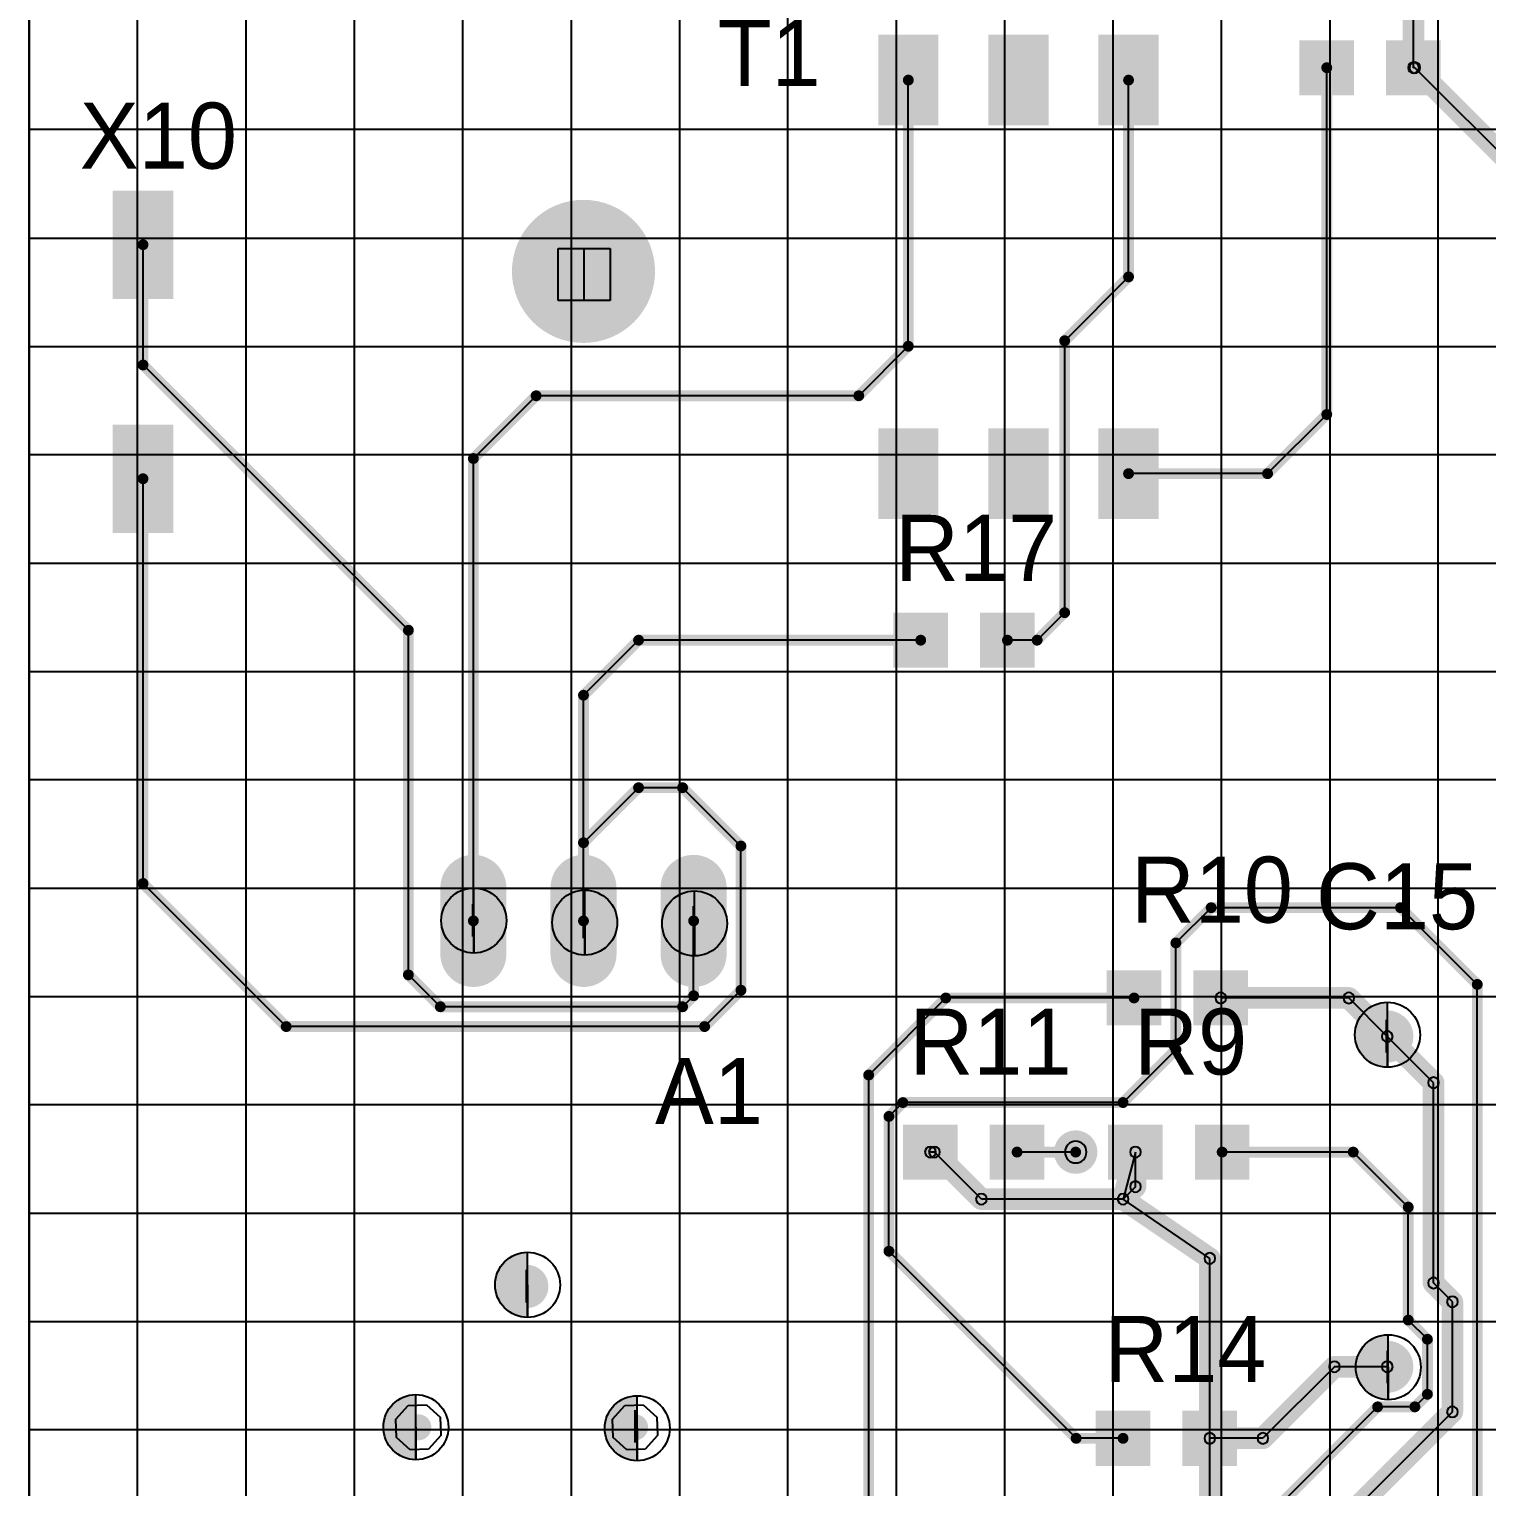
# Model space of a CAD drawing. Header units: millimetres. Extents: x 40 to 3761, y -469 to 920.
# Drawn here: x 3201.7 to 3268.9, y 204.4 to 271.7 of the extents above; entities that cross this region are included whole.
import ezdxf

# ---------------------------------------------------------------- set-up
doc = ezdxf.new("R2010")
doc.units = ezdxf.units.MM
doc.layers.get('Defpoints').update_dxf_attribs({"color": 5})
for name, color, linetype in [('3-размеры', 6, 'Continuous'), ('TopLayer', 1, 'Continuous'), ('TopOverlay', 2, 'Continuous'), ('Слой1', 7, 'Continuous')]:
    doc.layers.add(name, color=color, linetype=linetype)
doc.dimstyles.new('ISO-25', dxfattribs={"dimtxt": 2.5, "dimasz": 2.5, "dimexe": 1.25, "dimexo": 0.625, "dimtad": 1, "dimtxsty": 'Standard', "dimcen": 2.5, "dimadec": 0, "dimazin": 0, "dimtfac": 1, "dimtmove": 0, "dimatfit": 3, "dimfxl": 1, "dimarcsym": 0})

# ---------------------------------------------------------------- blocks, each defined once
blk = doc.blocks.new('*D253')
at = {"layer": '3-размеры', "color": 0, "lineweight": -2, "transparency": 16777216}
for p, q in [((3201.07, 322.047), (3184.202, 322.047)), ((3185.452, 319.547), (3185.452, 19.547)), ((3201.07, 17.047), (3184.202, 17.047))]:
    blk.add_line(p, q, dxfattribs=at)
at = {"layer": '3-размеры', "color": 0, "transparency": 16777216}
for points in [[(3185.036, 319.547), (3185.869, 319.547), (3185.452, 322.047)], [(3185.036, 19.547), (3185.869, 19.547), (3185.452, 17.047)]]:
    blk.add_solid(points, dxfattribs=at)
at = {"layer": 'Defpoints', "color": 0, "transparency": 16777216}
for p in [(3201.695, 322.047), (3185.452, 17.047), (3201.695, 17.047)]:
    blk.add_point(p, dxfattribs=at)
at = {"layer": '3-размеры', "color": 0, "transparency": 16777216, "insert": (3183.577, 169.547), "char_height": 2.5, "attachment_point": 5, "rotation": 90}
blk.add_mtext('150h12', dxfattribs=at)
blk = doc.blocks.new('*D248')
at = {"layer": '3-размеры', "color": 0, "lineweight": -2, "transparency": 16777216}
for p, q in [((3206.07, 312.047), (3194.113, 312.047)), ((3195.363, 309.547), (3195.363, 24.581)), ((3206.075, 22.081), (3194.113, 22.081))]:
    blk.add_line(p, q, dxfattribs=at)
at = {"layer": '3-размеры', "color": 0, "transparency": 16777216}
for points in [[(3194.946, 309.547), (3195.78, 309.547), (3195.363, 312.047)], [(3194.946, 24.581), (3195.78, 24.581), (3195.363, 22.081)]]:
    blk.add_solid(points, dxfattribs=at)
at = {"layer": 'Defpoints', "color": 0, "transparency": 16777216}
for p in [(3206.695, 312.047), (3195.363, 22.081), (3206.7, 22.081)]:
    blk.add_point(p, dxfattribs=at)
at = {"layer": '3-размеры', "color": 0, "transparency": 16777216, "insert": (3193.488, 167.064), "char_height": 2.5, "attachment_point": 5, "rotation": 90}
blk.add_mtext('145%%P0.2', dxfattribs=at)
blk = doc.blocks.new('*U235')
for p, q in [((5, 152.5), (5, -152.5)), ((-5, 147.5), (-5, -152.5)), ((0.005, -152.5), (0.005, 147.5))]:
    blk.add_line(p, q)
blk = doc.blocks.new('*U236')
at = {"color": 0, "linetype": 'ByBlock', "lineweight": -2, "transparency": 16777216}
for p in [(0, 0), (15, 0), (30, 0), (45, 0), (60, 0)]:
    blk.add_blockref('*U235', p, dxfattribs=at)
blk = doc.blocks.new('*U237')
for p, q in [((50, 5), (-50, 5)), ((-50, 0), (50, 0)), ((-50, -5), (50, -5))]:
    blk.add_line(p, q)
blk = doc.blocks.new('*U230')
at = {"color": 0, "linetype": 'ByBlock', "lineweight": -2, "transparency": 16777216}
for p in [(0, 240), (0, 225), (0, 210), (0, 195), (0, 180)]:
    blk.add_blockref('*U237', p, dxfattribs=at)

msp = doc.modelspace()

# ---------------------------------------------------------------- hatches: boundary and pattern name
h = msp.add_hatch(color=256)
h.dxf.hatch_style = 1
h.paths.add_polyline_path([(3227.282, 261.561), (3226.094, 261.561), (3226.094, 259.161), (3227.282, 259.161)])
h = msp.add_hatch(color=256)
h.dxf.hatch_style = 1
h.paths.add_polyline_path([(3222.209, 232.05, 0.414214), (3220.709, 230.55, 0.414214), (3222.209, 229.05), (3222.209, 230.55)])
h = msp.add_hatch(color=256)
h.dxf.hatch_style = 1
h.paths.add_polyline_path([(3227.329, 231.957, 0.414214), (3225.829, 230.457, 0.414214), (3227.329, 228.957), (3227.329, 230.457)])
h = msp.add_hatch(color=256)
h.dxf.hatch_style = 1
h.paths.add_polyline_path([(3232.392, 231.92, 0.414214), (3230.892, 230.42, 0.414214), (3232.392, 228.92), (3232.392, 230.42)])
h = msp.add_hatch(color=256)
h.dxf.hatch_style = 1
h.paths.add_polyline_path([(3222.168, 231.313, 0.414214), (3221.418, 230.563, 0.414214), (3222.168, 229.813), (3222.168, 230.563)])
h = msp.add_hatch(color=256)
h.dxf.hatch_style = 1
h.paths.add_polyline_path([(3227.265, 231.242, 0.414214), (3226.515, 230.492, 0.414214), (3227.265, 229.742), (3227.265, 230.492)])
h = msp.add_hatch(color=256)
h.dxf.hatch_style = 1
h.paths.add_polyline_path([(3232.348, 231.218, 0.414214), (3231.598, 230.468, 0.414214), (3232.348, 229.718), (3232.348, 230.468)])
h = msp.add_hatch(color=256)
h.dxf.hatch_style = 1
h.paths.add_polyline_path([(3264.361, 226.779, 0.414214), (3262.861, 225.279, 0.414214), (3264.361, 223.779), (3264.361, 225.279)])
h = msp.add_hatch(color=256)
h.dxf.hatch_style = 1
h.paths.add_polyline_path([(3264.322, 225.968, 0.414214), (3263.572, 225.218, 0.414214), (3264.322, 224.468), (3264.322, 225.218)])
h = msp.add_hatch(color=256)
h.dxf.hatch_style = 1
h.paths.add_polyline_path([(3224.69, 215.242, 0.414214), (3223.19, 213.742, 0.414214), (3224.69, 212.242), (3224.69, 213.742)])
h = msp.add_hatch(color=256)
h.dxf.hatch_style = 1
h.paths.add_polyline_path([(3224.646, 214.428, 0.414214), (3223.896, 213.678, 0.414214), (3224.646, 212.928), (3224.646, 213.678)])
h = msp.add_hatch(color=256)
h.dxf.hatch_style = 1
h.paths.add_polyline_path([(3264.399, 211.442, 0.414214), (3262.899, 209.942, 0.414214), (3264.399, 208.442), (3264.399, 209.942)])
h = msp.add_hatch(color=256)
h.dxf.hatch_style = 1
h.paths.add_polyline_path([(3264.366, 210.703, 0.414214), (3263.616, 209.953, 0.414214), (3264.366, 209.203), (3264.366, 209.953)])
h = msp.add_hatch(color=256)
h.dxf.hatch_style = 1
h.paths.add_polyline_path([(3219.536, 208.674, 0.414214), (3218.036, 207.174, 0.414214), (3219.536, 205.674), (3219.536, 207.174)])
h = msp.add_hatch(color=256)
h.dxf.hatch_style = 1
h.paths.add_polyline_path([(3229.75, 208.627, 0.414214), (3228.25, 207.127, 0.414214), (3229.75, 205.627), (3229.75, 207.127)])
h = msp.add_hatch(color=256)
h.dxf.hatch_style = 1
h.paths.add_polyline_path([(3229.651, 207.959, 0.414214), (3228.901, 207.209, 0.414214), (3229.651, 206.459), (3229.651, 207.209)])

# ---------------------------------------------------------------- linework, layer by layer
msp.add_line((3201.695, 17.047), (3201.695, 317.047))
at = {"layer": 'TopLayer'}
for p, q in [((3265.559, 269.905), (3265.559, 277.335)), ((3261.559, 253.903), (3261.559, 269.905)), ((3265.623, 269.905), (3265.559, 269.905)), ((3271.211, 264.317), (3265.623, 269.905)), ((3242.255, 257.053), (3242.255, 269.333)), ((3252.415, 260.253), (3252.415, 269.333)), ((3206.949, 256.189), (3206.949, 261.739)), ((3252.415, 260.253), (3249.468, 257.307)), ((3242.255, 257.053), (3239.969, 254.767)), ((3249.468, 244.759), (3249.468, 257.307)), ((3219.191, 243.947), (3206.949, 256.189)), ((3225.084, 254.767), (3222.189, 251.871)), ((3239.969, 254.767), (3225.084, 254.767)), ((3261.559, 253.903), (3258.829, 251.173)), ((3222.189, 230.535), (3222.189, 251.871)), ((3206.949, 232.263), (3206.949, 250.939)), ((3258.829, 251.173), (3252.415, 251.173)), ((3249.468, 244.759), (3248.198, 243.489)), ((3219.191, 228.046), (3219.191, 243.947)), ((3229.809, 243.489), (3227.269, 240.949)), ((3242.827, 243.489), (3229.809, 243.489)), ((3248.198, 243.489), (3246.827, 243.489)), ((3227.269, 234.142), (3227.269, 240.949)), ((3229.809, 236.682), (3227.269, 234.142)), ((3231.841, 236.682), (3229.809, 236.682)), ((3234.533, 233.99), (3231.841, 236.682)), ((3227.269, 230.535), (3227.269, 234.142)), ((3234.533, 227.335), (3234.533, 233.99)), ((3213.553, 225.659), (3206.949, 232.263)), ((3256.225, 231.145), (3254.599, 229.519)), ((3264.962, 231.145), (3256.225, 231.145)), ((3268.503, 227.604), (3264.962, 231.145)), ((3232.349, 227.081), (3232.349, 230.535)), ((3254.599, 224.592), (3254.599, 229.519)), ((3220.665, 226.573), (3219.191, 228.046)), ((3268.503, 193.029), (3268.503, 227.604)), ((3232.349, 227.081), (3231.841, 226.573)), ((3234.533, 227.335), (3232.857, 225.659)), ((3243.982, 226.979), (3240.426, 223.423)), ((3252.669, 226.979), (3243.982, 226.979)), ((3262.575, 226.979), (3256.669, 226.979)), ((3264.353, 225.201), (3262.575, 226.979)), ((3231.841, 226.573), (3220.665, 226.573)), ((3232.857, 225.659), (3213.553, 225.659)), ((3266.486, 223.068), (3264.353, 225.201)), ((3254.599, 224.592), (3252.161, 222.153)), ((3240.426, 199.7), (3240.426, 223.423)), ((3266.486, 213.828), (3266.486, 223.068)), ((3242.001, 222.153), (3241.36, 221.513)), ((3252.161, 222.153), (3242.001, 222.153)), ((3241.36, 215.295), (3241.36, 221.513)), ((3243.455, 219.867), (3243.271, 219.867)), ((3245.625, 217.697), (3243.455, 219.867)), ((3249.976, 219.867), (3247.271, 219.867)), ((3252.733, 219.867), (3252.161, 217.697)), ((3252.733, 218.269), (3252.733, 219.867)), ((3262.778, 219.867), (3256.733, 219.867)), ((3265.318, 217.327), (3262.778, 219.867)), ((3252.733, 218.269), (3252.161, 217.697)), ((3252.161, 217.697), (3245.625, 217.697)), ((3256.161, 214.964), (3252.161, 217.697)), ((3265.318, 212.116), (3265.318, 217.327)), ((3249.996, 206.659), (3241.36, 215.295)), ((3256.161, 206.659), (3256.161, 214.964)), ((3267.353, 212.961), (3266.486, 213.828)), ((3267.353, 207.881), (3267.353, 212.961)), ((3266.203, 211.231), (3265.318, 212.116)), ((3266.203, 208.691), (3266.203, 211.231)), ((3261.914, 209.961), (3258.612, 206.659)), ((3264.353, 209.961), (3261.914, 209.961)), ((3266.203, 208.691), (3265.623, 208.111)), ((3218.607, 207.546), (3219.18, 208.172)), ((3219.18, 208.172), (3220.028, 208.209)), ((3220.028, 208.209), (3220.653, 207.636)), ((3228.607, 207.546), (3229.18, 208.172)), ((3229.18, 208.172), (3230.028, 208.209)), ((3230.028, 208.209), (3230.653, 207.636)), ((3263.904, 208.111), (3252.343, 196.55)), ((3267.353, 207.881), (3254.193, 194.721)), ((3265.623, 208.111), (3263.904, 208.111)), ((3218.644, 206.699), (3218.607, 207.546)), ((3220.653, 207.636), (3220.69, 206.788)), ((3228.644, 206.699), (3228.607, 207.546)), ((3230.653, 207.636), (3230.69, 206.788)), ((3219.27, 206.126), (3218.644, 206.699)), ((3220.69, 206.788), (3220.117, 206.163)), ((3229.27, 206.126), (3228.644, 206.699)), ((3230.69, 206.788), (3230.117, 206.163)), ((3252.161, 206.659), (3249.996, 206.659)), ((3256.161, 202.951), (3256.161, 206.659)), ((3258.612, 206.659), (3256.161, 206.659)), ((3220.117, 206.163), (3219.27, 206.126)), ((3230.117, 206.163), (3229.27, 206.126))]:
    msp.add_line(p, q, dxfattribs=at)
for points, const_width in [([(3265.559, 269.905), (3265.559, 277.335)], 1), ([(3265.623, 269.905), (3265.559, 269.905)], 1), ([(3271.211, 264.317), (3265.623, 269.905)], 1), ([(3261.559, 253.903), (3261.559, 269.905)], 0.5), ([(3242.255, 257.053), (3242.255, 269.333)], 0.5), ([(3252.415, 260.253), (3252.415, 269.333)], 0.5), ([(3206.949, 256.189), (3206.949, 261.739)], 0.5), ([(3252.415, 260.253), (3249.468, 257.307)], 0.5), ([(3242.255, 257.053), (3239.969, 254.767)], 0.5), ([(3249.468, 244.759), (3249.468, 257.307)], 0.5), ([(3219.191, 243.947), (3206.949, 256.189)], 0.5), ([(3225.084, 254.767), (3222.189, 251.871)], 0.5), ([(3239.969, 254.767), (3225.084, 254.767)], 0.5), ([(3261.559, 253.903), (3258.829, 251.173)], 0.5), ([(3222.189, 230.535), (3222.189, 251.871)], 0.5), ([(3206.949, 232.263), (3206.949, 250.939)], 0.5), ([(3258.829, 251.173), (3252.415, 251.173)], 0.5), ([(3249.468, 244.759), (3248.198, 243.489)], 0.5), ([(3219.191, 228.046), (3219.191, 243.947)], 0.5), ([(3229.809, 243.489), (3227.269, 240.949)], 0.5), ([(3242.827, 243.489), (3229.809, 243.489)], 0.5), ([(3248.198, 243.489), (3246.827, 243.489)], 0.5), ([(3227.269, 234.142), (3227.269, 240.949)], 0.5), ([(3229.809, 236.682), (3227.269, 234.142)], 0.5), ([(3231.841, 236.682), (3229.809, 236.682)], 0.5), ([(3234.533, 233.99), (3231.841, 236.682)], 0.5), ([(3227.269, 230.535), (3227.269, 234.142)], 0.5), ([(3234.533, 227.335), (3234.533, 233.99)], 0.5), ([(3222.189, 232.059), (3222.189, 229.011)], 3.048), ([(3227.269, 232.059), (3227.269, 229.011)], 3.048), ([(3232.349, 232.059), (3232.349, 229.011)], 3.048), ([(3213.553, 225.659), (3206.949, 232.263)], 0.5), ([(3256.225, 231.145), (3254.599, 229.519)], 0.5), ([(3264.962, 231.145), (3256.225, 231.145)], 0.5), ([(3268.503, 227.604), (3264.962, 231.145)], 0.5), ([(3232.349, 227.081), (3232.349, 230.535)], 0.5), ([(3254.599, 224.592), (3254.599, 229.519)], 0.5), ([(3220.665, 226.573), (3219.191, 228.046)], 0.5), ([(3234.533, 227.335), (3232.857, 225.659)], 0.5), ([(3262.575, 226.979), (3256.669, 226.979)], 1), ([(3264.353, 225.201), (3262.575, 226.979)], 1), ([(3268.503, 193.029), (3268.503, 227.604)], 0.5), ([(3231.841, 226.573), (3220.665, 226.573)], 0.5), ([(3232.349, 227.081), (3231.841, 226.573)], 0.5), ([(3243.982, 226.979), (3240.426, 223.423)], 0.5), ([(3252.669, 226.979), (3243.982, 226.979)], 0.5), ([(3232.857, 225.659), (3213.553, 225.659)], 0.5), ([(3266.486, 223.068), (3264.353, 225.201)], 1), ([(3254.599, 224.592), (3252.161, 222.153)], 0.5), ([(3240.426, 199.7), (3240.426, 223.423)], 0.5), ([(3266.486, 213.828), (3266.486, 223.068)], 1), ([(3242.001, 222.153), (3241.36, 221.513)], 0.5), ([(3252.161, 222.153), (3242.001, 222.153)], 0.5), ([(3241.36, 215.295), (3241.36, 221.513)], 0.5), ([(3243.455, 219.867), (3243.271, 219.867)], 1), ([(3245.625, 217.697), (3243.455, 219.867)], 1), ([(3249.976, 219.867), (3247.271, 219.867)], 0.5), ([(3252.733, 219.867), (3252.161, 217.697)], 1), ([(3252.733, 218.269), (3252.733, 219.867)], 1), ([(3262.778, 219.867), (3256.733, 219.867)], 0.5), ([(3265.318, 217.327), (3262.778, 219.867)], 0.5), ([(3252.733, 218.269), (3252.161, 217.697)], 1), ([(3252.161, 217.697), (3245.625, 217.697)], 1), ([(3256.161, 214.964), (3252.161, 217.697)], 1), ([(3265.318, 212.116), (3265.318, 217.327)], 0.5), ([(3249.996, 206.659), (3241.36, 215.295)], 0.5), ([(3256.161, 206.659), (3256.161, 214.964)], 1), ([(3267.353, 212.961), (3266.486, 213.828)], 1), ([(3267.353, 207.881), (3267.353, 212.961)], 1), ([(3266.203, 211.231), (3265.318, 212.116)], 0.5), ([(3266.203, 208.691), (3266.203, 211.231)], 0.5), ([(3261.914, 209.961), (3258.612, 206.659)], 1), ([(3264.353, 209.961), (3261.914, 209.961)], 1), ([(3266.203, 208.691), (3265.623, 208.111)], 0.5), ([(3263.904, 208.111), (3252.343, 196.55)], 0.5), ([(3267.353, 207.881), (3254.193, 194.721)], 1), ([(3265.623, 208.111), (3263.904, 208.111)], 0.5), ([(3252.161, 206.659), (3249.996, 206.659)], 0.5), ([(3256.161, 202.951), (3256.161, 206.659)], 1), ([(3258.612, 206.659), (3256.161, 206.659)], 1)]:
    msp.add_lwpolyline(points, dxfattribs=dict(at, const_width=const_width))
for points, const_width in [([(3265.809, 269.905, -1), (3265.309, 269.905, -1)], 0.5), ([(3265.809, 269.905, -1), (3265.309, 269.905, -1)], 0.5), ([(3265.873, 269.905, -1), (3265.373, 269.905, -1)], 0.5), ([(3265.873, 269.905, -1), (3265.373, 269.905, -1)], 0.5), ([(3261.684, 269.905, -1), (3261.434, 269.905, -1)], 0.25), ([(3242.38, 269.333, -1), (3242.13, 269.333, -1)], 0.25), ([(3252.54, 269.333, -1), (3252.29, 269.333, -1)], 0.25), ([(3228.92, 260.507, -1), (3225.618, 260.507, -1)], 3.302), ([(3207.074, 261.739, -1), (3206.824, 261.739, -1)], 0.25), ([(3252.54, 260.253, -1), (3252.29, 260.253, -1)], 0.25), ([(3252.54, 260.253, -1), (3252.29, 260.253, -1)], 0.25), ([(3242.38, 257.053, -1), (3242.13, 257.053, -1)], 0.25), ([(3242.38, 257.053, -1), (3242.13, 257.053, -1)], 0.25), ([(3249.593, 257.307, -1), (3249.343, 257.307, -1)], 0.25), ([(3249.593, 257.307, -1), (3249.343, 257.307, -1)], 0.25), ([(3207.074, 256.189, -1), (3206.824, 256.189, -1)], 0.25), ([(3207.074, 256.189, -1), (3206.824, 256.189, -1)], 0.25), ([(3225.209, 254.767, -1), (3224.959, 254.767, -1)], 0.25), ([(3225.209, 254.767, -1), (3224.959, 254.767, -1)], 0.25), ([(3240.094, 254.767, -1), (3239.844, 254.767, -1)], 0.25), ([(3240.094, 254.767, -1), (3239.844, 254.767, -1)], 0.25), ([(3261.684, 253.903, -1), (3261.434, 253.903, -1)], 0.25), ([(3261.684, 253.903, -1), (3261.434, 253.903, -1)], 0.25), ([(3222.314, 251.871, -1), (3222.064, 251.871, -1)], 0.25), ([(3222.314, 251.871, -1), (3222.064, 251.871, -1)], 0.25), ([(3207.074, 250.939, -1), (3206.824, 250.939, -1)], 0.25), ([(3252.54, 251.173, -1), (3252.29, 251.173, -1)], 0.25), ([(3258.954, 251.173, -1), (3258.704, 251.173, -1)], 0.25), ([(3258.954, 251.173, -1), (3258.704, 251.173, -1)], 0.25), ([(3249.593, 244.759, -1), (3249.343, 244.759, -1)], 0.25), ([(3249.593, 244.759, -1), (3249.343, 244.759, -1)], 0.25), ([(3219.316, 243.947, -1), (3219.066, 243.947, -1)], 0.25), ([(3219.316, 243.947, -1), (3219.066, 243.947, -1)], 0.25), ([(3229.934, 243.489, -1), (3229.684, 243.489, -1)], 0.25), ([(3229.934, 243.489, -1), (3229.684, 243.489, -1)], 0.25), ([(3242.952, 243.489, -1), (3242.702, 243.489, -1)], 0.25), ([(3246.952, 243.489, -1), (3246.702, 243.489, -1)], 0.25), ([(3248.323, 243.489, -1), (3248.073, 243.489, -1)], 0.25), ([(3248.323, 243.489, -1), (3248.073, 243.489, -1)], 0.25), ([(3227.394, 240.949, -1), (3227.144, 240.949, -1)], 0.25), ([(3227.394, 240.949, -1), (3227.144, 240.949, -1)], 0.25), ([(3229.934, 236.682, -1), (3229.684, 236.682, -1)], 0.25), ([(3229.934, 236.682, -1), (3229.684, 236.682, -1)], 0.25), ([(3231.966, 236.682, -1), (3231.716, 236.682, -1)], 0.25), ([(3231.966, 236.682, -1), (3231.716, 236.682, -1)], 0.25), ([(3227.394, 234.142, -1), (3227.144, 234.142, -1)], 0.25), ([(3227.394, 234.142, -1), (3227.144, 234.142, -1)], 0.25), ([(3227.394, 234.142, -1), (3227.144, 234.142, -1)], 0.25), ([(3234.658, 233.99, -1), (3234.408, 233.99, -1)], 0.25), ([(3234.658, 233.99, -1), (3234.408, 233.99, -1)], 0.25), ([(3222.951, 232.059, -1), (3221.427, 232.059, -1)], 1.524), ([(3228.031, 232.059, -1), (3226.507, 232.059, -1)], 1.524), ([(3233.111, 232.059, -1), (3231.587, 232.059, -1)], 1.524), ([(3207.074, 232.263, -1), (3206.824, 232.263, -1)], 0.25), ([(3207.074, 232.263, -1), (3206.824, 232.263, -1)], 0.25), ([(3256.35, 231.145, -1), (3256.1, 231.145, -1)], 0.25), ([(3256.35, 231.145, -1), (3256.1, 231.145, -1)], 0.25), ([(3265.087, 231.145, -1), (3264.837, 231.145, -1)], 0.25), ([(3265.087, 231.145, -1), (3264.837, 231.145, -1)], 0.25), ([(3222.314, 230.535, -1), (3222.064, 230.535, -1)], 0.25), ([(3227.394, 230.535, -1), (3227.144, 230.535, -1)], 0.25), ([(3232.474, 230.535, -1), (3232.224, 230.535, -1)], 0.25), ([(3222.951, 229.011, -1), (3221.427, 229.011, -1)], 1.524), ([(3228.031, 229.011, -1), (3226.507, 229.011, -1)], 1.524), ([(3233.111, 229.011, -1), (3231.587, 229.011, -1)], 1.524), ([(3254.724, 229.519, -1), (3254.474, 229.519, -1)], 0.25), ([(3254.724, 229.519, -1), (3254.474, 229.519, -1)], 0.25), ([(3219.316, 228.046, -1), (3219.066, 228.046, -1)], 0.25), ([(3219.316, 228.046, -1), (3219.066, 228.046, -1)], 0.25), ([(3234.658, 227.335, -1), (3234.408, 227.335, -1)], 0.25), ([(3234.658, 227.335, -1), (3234.408, 227.335, -1)], 0.25), ([(3256.919, 226.979, -1), (3256.419, 226.979, -1)], 0.5), ([(3262.825, 226.979, -1), (3262.325, 226.979, -1)], 0.5), ([(3262.825, 226.979, -1), (3262.325, 226.979, -1)], 0.5), ([(3268.628, 227.604, -1), (3268.378, 227.604, -1)], 0.25), ([(3268.628, 227.604, -1), (3268.378, 227.604, -1)], 0.25), ([(3220.79, 226.573, -1), (3220.54, 226.573, -1)], 0.25), ([(3220.79, 226.573, -1), (3220.54, 226.573, -1)], 0.25), ([(3231.966, 226.573, -1), (3231.716, 226.573, -1)], 0.25), ([(3231.966, 226.573, -1), (3231.716, 226.573, -1)], 0.25), ([(3232.474, 227.081, -1), (3232.224, 227.081, -1)], 0.25), ([(3232.474, 227.081, -1), (3232.224, 227.081, -1)], 0.25), ([(3244.107, 226.979, -1), (3243.857, 226.979, -1)], 0.25), ([(3244.107, 226.979, -1), (3243.857, 226.979, -1)], 0.25), ([(3252.794, 226.979, -1), (3252.544, 226.979, -1)], 0.25), ([(3264.353, 224.601, -1), (3264.353, 225.801, -1)], 1.2), ([(3213.678, 225.659, -1), (3213.428, 225.659, -1)], 0.25), ([(3213.678, 225.659, -1), (3213.428, 225.659, -1)], 0.25), ([(3232.982, 225.659, -1), (3232.732, 225.659, -1)], 0.25), ([(3232.982, 225.659, -1), (3232.732, 225.659, -1)], 0.25), ([(3264.603, 225.201, -1), (3264.103, 225.201, -1)], 0.5), ([(3264.603, 225.201, -1), (3264.103, 225.201, -1)], 0.5), ([(3254.724, 224.592, -1), (3254.474, 224.592, -1)], 0.25), ([(3254.724, 224.592, -1), (3254.474, 224.592, -1)], 0.25), ([(3240.551, 223.423, -1), (3240.301, 223.423, -1)], 0.25), ([(3240.551, 223.423, -1), (3240.301, 223.423, -1)], 0.25), ([(3266.736, 223.068, -1), (3266.236, 223.068, -1)], 0.5), ([(3266.736, 223.068, -1), (3266.236, 223.068, -1)], 0.5), ([(3242.126, 222.153, -1), (3241.876, 222.153, -1)], 0.25), ([(3242.126, 222.153, -1), (3241.876, 222.153, -1)], 0.25), ([(3252.286, 222.153, -1), (3252.036, 222.153, -1)], 0.25), ([(3252.286, 222.153, -1), (3252.036, 222.153, -1)], 0.25), ([(3241.485, 221.513, -1), (3241.235, 221.513, -1)], 0.25), ([(3241.485, 221.513, -1), (3241.235, 221.513, -1)], 0.25), ([(3250.476, 219.867, -1), (3249.476, 219.867, -1)], 1), ([(3243.521, 219.867, -1), (3243.021, 219.867, -1)], 0.5), ([(3243.705, 219.867, -1), (3243.205, 219.867, -1)], 0.5), ([(3243.705, 219.867, -1), (3243.205, 219.867, -1)], 0.5), ([(3247.396, 219.867, -1), (3247.146, 219.867, -1)], 0.25), ([(3250.101, 219.867, -1), (3249.851, 219.867, -1)], 0.25), ([(3252.983, 219.867, -1), (3252.483, 219.867, -1)], 0.5), ([(3252.983, 219.867, -1), (3252.483, 219.867, -1)], 0.5), ([(3256.858, 219.867, -1), (3256.608, 219.867, -1)], 0.25), ([(3262.903, 219.867, -1), (3262.653, 219.867, -1)], 0.25), ([(3262.903, 219.867, -1), (3262.653, 219.867, -1)], 0.25), ([(3252.983, 218.269, -1), (3252.483, 218.269, -1)], 0.5), ([(3252.983, 218.269, -1), (3252.483, 218.269, -1)], 0.5), ([(3245.875, 217.697, -1), (3245.375, 217.697, -1)], 0.5), ([(3245.875, 217.697, -1), (3245.375, 217.697, -1)], 0.5), ([(3252.411, 217.697, -1), (3251.911, 217.697, -1)], 0.5), ([(3252.411, 217.697, -1), (3251.911, 217.697, -1)], 0.5), ([(3252.411, 217.697, -1), (3251.911, 217.697, -1)], 0.5), ([(3252.411, 217.697, -1), (3251.911, 217.697, -1)], 0.5), ([(3265.443, 217.327, -1), (3265.193, 217.327, -1)], 0.25), ([(3265.443, 217.327, -1), (3265.193, 217.327, -1)], 0.25), ([(3241.485, 215.295, -1), (3241.235, 215.295, -1)], 0.25), ([(3241.485, 215.295, -1), (3241.235, 215.295, -1)], 0.25), ([(3256.411, 214.964, -1), (3255.911, 214.964, -1)], 0.5), ([(3256.411, 214.964, -1), (3255.911, 214.964, -1)], 0.5), ([(3225.149, 213.667, -1), (3224.149, 213.667, -1)], 1), ([(3266.736, 213.828, -1), (3266.236, 213.828, -1)], 0.5), ([(3266.736, 213.828, -1), (3266.236, 213.828, -1)], 0.5), ([(3267.603, 212.961, -1), (3267.103, 212.961, -1)], 0.5), ([(3267.603, 212.961, -1), (3267.103, 212.961, -1)], 0.5), ([(3265.443, 212.116, -1), (3265.193, 212.116, -1)], 0.25), ([(3265.443, 212.116, -1), (3265.193, 212.116, -1)], 0.25), ([(3266.328, 211.231, -1), (3266.078, 211.231, -1)], 0.25), ([(3266.328, 211.231, -1), (3266.078, 211.231, -1)], 0.25), ([(3264.353, 209.361, -1), (3264.353, 210.561, -1)], 1.2), ([(3262.164, 209.961, -1), (3261.664, 209.961, -1)], 0.5), ([(3262.164, 209.961, -1), (3261.664, 209.961, -1)], 0.5), ([(3264.603, 209.961, -1), (3264.103, 209.961, -1)], 0.5), ([(3266.328, 208.691, -1), (3266.078, 208.691, -1)], 0.25), ([(3266.328, 208.691, -1), (3266.078, 208.691, -1)], 0.25), ([(3264.029, 208.111, -1), (3263.779, 208.111, -1)], 0.25), ([(3264.029, 208.111, -1), (3263.779, 208.111, -1)], 0.25), ([(3265.748, 208.111, -1), (3265.498, 208.111, -1)], 0.25), ([(3265.748, 208.111, -1), (3265.498, 208.111, -1)], 0.25), ([(3267.603, 207.881, -1), (3267.103, 207.881, -1)], 0.5), ([(3267.603, 207.881, -1), (3267.103, 207.881, -1)], 0.5), ([(3219.949, 207.167, -1), (3219.349, 207.167, -1)], 0.6), ([(3229.949, 207.167, -1), (3229.349, 207.167, -1)], 0.6), ([(3250.121, 206.659, -1), (3249.871, 206.659, -1)], 0.25), ([(3250.121, 206.659, -1), (3249.871, 206.659, -1)], 0.25), ([(3252.286, 206.659, -1), (3252.036, 206.659, -1)], 0.25), ([(3256.411, 206.659, -1), (3255.911, 206.659, -1)], 0.5), ([(3256.411, 206.659, -1), (3255.911, 206.659, -1)], 0.5), ([(3256.411, 206.659, -1), (3255.911, 206.659, -1)], 0.5), ([(3258.862, 206.659, -1), (3258.362, 206.659, -1)], 0.5), ([(3258.862, 206.659, -1), (3258.362, 206.659, -1)], 0.5)]:
    msp.add_lwpolyline(points, format="xyb", close=True, dxfattribs=dict(at, const_width=const_width))
for centre, radius, start, end in [((3261.559, 269.905), 0.125, 0, 180), ((3261.559, 269.905), 0.125, 180, 0), ((3265.559, 269.905), 0.25, 0, 180), ((3265.559, 269.905), 0.25, 0, 180), ((3265.559, 269.905), 0.25, 180, 0), ((3265.559, 269.905), 0.25, 180, 0), ((3265.623, 269.905), 0.25, 0, 180), ((3265.623, 269.905), 0.25, 0, 180), ((3265.623, 269.905), 0.25, 180, 0), ((3265.623, 269.905), 0.25, 180, 0), ((3242.255, 269.333), 0.125, 0, 180), ((3242.255, 269.333), 0.125, 180, 0), ((3252.415, 269.333), 0.125, 0, 180), ((3252.415, 269.333), 0.125, 180, 0), ((3206.949, 261.739), 0.125, 0, 180), ((3206.949, 261.739), 0.125, 180, 0), ((3252.415, 260.253), 0.125, 0, 180), ((3252.415, 260.253), 0.125, 0, 180), ((3252.415, 260.253), 0.125, 180, 0), ((3252.415, 260.253), 0.125, 180, 0), ((3242.255, 257.053), 0.125, 0, 180), ((3242.255, 257.053), 0.125, 0, 180), ((3242.255, 257.053), 0.125, 180, 0), ((3242.255, 257.053), 0.125, 180, 0), ((3249.468, 257.307), 0.125, 0, 180), ((3249.468, 257.307), 0.125, 0, 180), ((3249.468, 257.307), 0.125, 180, 0), ((3249.468, 257.307), 0.125, 180, 0), ((3206.949, 256.189), 0.125, 0, 180), ((3206.949, 256.189), 0.125, 0, 180), ((3206.949, 256.189), 0.125, 180, 0), ((3206.949, 256.189), 0.125, 180, 0), ((3225.084, 254.767), 0.125, 0, 180), ((3225.084, 254.767), 0.125, 0, 180), ((3225.084, 254.767), 0.125, 180, 0), ((3225.084, 254.767), 0.125, 180, 0), ((3239.969, 254.767), 0.125, 0, 180), ((3239.969, 254.767), 0.125, 0, 180), ((3239.969, 254.767), 0.125, 180, 0), ((3239.969, 254.767), 0.125, 180, 0), ((3261.559, 253.903), 0.125, 0, 180), ((3261.559, 253.903), 0.125, 0, 180), ((3261.559, 253.903), 0.125, 180, 0), ((3261.559, 253.903), 0.125, 180, 0), ((3222.189, 251.871), 0.125, 0, 180), ((3222.189, 251.871), 0.125, 0, 180), ((3222.189, 251.871), 0.125, 180, 0), ((3222.189, 251.871), 0.125, 180, 0), ((3206.949, 250.939), 0.125, 0, 180), ((3206.949, 250.939), 0.125, 180, 0), ((3252.415, 251.173), 0.125, 0, 180), ((3252.415, 251.173), 0.125, 180, 0), ((3258.829, 251.173), 0.125, 0, 180), ((3258.829, 251.173), 0.125, 0, 180), ((3258.829, 251.173), 0.125, 180, 0), ((3258.829, 251.173), 0.125, 180, 0), ((3249.468, 244.759), 0.125, 0, 180), ((3249.468, 244.759), 0.125, 0, 180), ((3249.468, 244.759), 0.125, 180, 0), ((3249.468, 244.759), 0.125, 180, 0), ((3219.191, 243.947), 0.125, 0, 180), ((3219.191, 243.947), 0.125, 0, 180), ((3219.191, 243.947), 0.125, 180, 0), ((3219.191, 243.947), 0.125, 180, 0), ((3229.809, 243.489), 0.125, 0, 180), ((3229.809, 243.489), 0.125, 0, 180), ((3242.827, 243.489), 0.125, 0, 180), ((3246.827, 243.489), 0.125, 0, 180), ((3248.198, 243.489), 0.125, 0, 180), ((3248.198, 243.489), 0.125, 0, 180), ((3229.809, 243.489), 0.125, 180, 0), ((3229.809, 243.489), 0.125, 180, 0), ((3242.827, 243.489), 0.125, 180, 0), ((3246.827, 243.489), 0.125, 180, 0), ((3248.198, 243.489), 0.125, 180, 0), ((3248.198, 243.489), 0.125, 180, 0), ((3227.269, 240.949), 0.125, 0, 180), ((3227.269, 240.949), 0.125, 0, 180), ((3227.269, 240.949), 0.125, 180, 0), ((3227.269, 240.949), 0.125, 180, 0), ((3229.809, 236.682), 0.125, 0, 180), ((3229.809, 236.682), 0.125, 0, 180), ((3231.841, 236.682), 0.125, 0, 180), ((3231.841, 236.682), 0.125, 0, 180), ((3229.809, 236.682), 0.125, 180, 0), ((3229.809, 236.682), 0.125, 180, 0), ((3231.841, 236.682), 0.125, 180, 0), ((3231.841, 236.682), 0.125, 180, 0), ((3227.269, 234.142), 0.125, 0, 180), ((3227.269, 234.142), 0.125, 0, 180), ((3227.269, 234.142), 0.125, 0, 180), ((3227.269, 234.142), 0.125, 180, 0), ((3227.269, 234.142), 0.125, 180, 0), ((3227.269, 234.142), 0.125, 180, 0), ((3234.533, 233.99), 0.125, 0, 180), ((3234.533, 233.99), 0.125, 0, 180), ((3234.533, 233.99), 0.125, 180, 0), ((3234.533, 233.99), 0.125, 180, 0), ((3206.949, 232.263), 0.125, 0, 180), ((3206.949, 232.263), 0.125, 0, 180), ((3206.949, 232.263), 0.125, 180, 0), ((3206.949, 232.263), 0.125, 180, 0), ((3256.225, 231.145), 0.125, 0, 180), ((3256.225, 231.145), 0.125, 0, 180), ((3256.225, 231.145), 0.125, 180, 0), ((3256.225, 231.145), 0.125, 180, 0), ((3264.962, 231.145), 0.125, 0, 180), ((3264.962, 231.145), 0.125, 0, 180), ((3264.962, 231.145), 0.125, 180, 0), ((3264.962, 231.145), 0.125, 180, 0), ((3222.189, 230.535), 0.125, 0, 180), ((3222.189, 230.535), 0.125, 180, 0), ((3227.269, 230.535), 0.125, 0, 180), ((3227.269, 230.535), 0.125, 180, 0), ((3232.349, 230.535), 0.125, 0, 180), ((3232.349, 230.535), 0.125, 180, 0), ((3254.599, 229.519), 0.125, 0, 180), ((3254.599, 229.519), 0.125, 0, 180), ((3254.599, 229.519), 0.125, 180, 0), ((3254.599, 229.519), 0.125, 180, 0), ((3219.191, 228.046), 0.125, 0, 180), ((3219.191, 228.046), 0.125, 0, 180), ((3219.191, 228.046), 0.125, 180, 0), ((3219.191, 228.046), 0.125, 180, 0), ((3234.533, 227.335), 0.125, 0, 180), ((3234.533, 227.335), 0.125, 0, 180), ((3268.503, 227.604), 0.125, 0, 180), ((3268.503, 227.604), 0.125, 0, 180), ((3268.503, 227.604), 0.125, 180, 0), ((3268.503, 227.604), 0.125, 180, 0), ((3220.665, 226.573), 0.125, 0, 180), ((3220.665, 226.573), 0.125, 0, 180), ((3231.841, 226.573), 0.125, 0, 180), ((3231.841, 226.573), 0.125, 0, 180), ((3232.349, 227.081), 0.125, 0, 180), ((3232.349, 227.081), 0.125, 0, 180), ((3232.349, 227.081), 0.125, 180, 0), ((3232.349, 227.081), 0.125, 180, 0), ((3234.533, 227.335), 0.125, 180, 0), ((3234.533, 227.335), 0.125, 180, 0), ((3243.982, 226.979), 0.125, 0, 180), ((3243.982, 226.979), 0.125, 0, 180), ((3243.982, 226.979), 0.125, 180, 0), ((3243.982, 226.979), 0.125, 180, 0), ((3252.669, 226.979), 0.125, 0, 180), ((3252.669, 226.979), 0.125, 180, 0), ((3256.669, 226.979), 0.25, 0, 180), ((3256.669, 226.979), 0.25, 180, 0), ((3262.575, 226.979), 0.25, 0, 180), ((3262.575, 226.979), 0.25, 0, 180), ((3262.575, 226.979), 0.25, 180, 0), ((3262.575, 226.979), 0.25, 180, 0), ((3220.665, 226.573), 0.125, 180, 0), ((3220.665, 226.573), 0.125, 180, 0), ((3231.841, 226.573), 0.125, 180, 0), ((3231.841, 226.573), 0.125, 180, 0), ((3213.553, 225.659), 0.125, 0, 180), ((3213.553, 225.659), 0.125, 0, 180), ((3213.553, 225.659), 0.125, 180, 0), ((3213.553, 225.659), 0.125, 180, 0), ((3232.857, 225.659), 0.125, 0, 180), ((3232.857, 225.659), 0.125, 0, 180), ((3232.857, 225.659), 0.125, 180, 0), ((3232.857, 225.659), 0.125, 180, 0), ((3264.353, 225.201), 0.25, 0, 180), ((3264.353, 225.201), 0.25, 0, 180), ((3254.599, 224.592), 0.125, 0, 180), ((3254.599, 224.592), 0.125, 0, 180), ((3264.353, 225.201), 0.25, 180, 0), ((3264.353, 225.201), 0.25, 180, 0), ((3254.599, 224.592), 0.125, 180, 0), ((3254.599, 224.592), 0.125, 180, 0), ((3240.426, 223.423), 0.125, 0, 180), ((3240.426, 223.423), 0.125, 0, 180), ((3240.426, 223.423), 0.125, 180, 0), ((3240.426, 223.423), 0.125, 180, 0), ((3266.486, 223.068), 0.25, 0, 180), ((3266.486, 223.068), 0.25, 0, 180), ((3266.486, 223.068), 0.25, 180, 0), ((3266.486, 223.068), 0.25, 180, 0), ((3242.001, 222.153), 0.125, 0, 180), ((3242.001, 222.153), 0.125, 0, 180), ((3242.001, 222.153), 0.125, 180, 0), ((3242.001, 222.153), 0.125, 180, 0), ((3252.161, 222.153), 0.125, 0, 180), ((3252.161, 222.153), 0.125, 0, 180), ((3252.161, 222.153), 0.125, 180, 0), ((3252.161, 222.153), 0.125, 180, 0), ((3241.36, 221.513), 0.125, 0, 180), ((3241.36, 221.513), 0.125, 0, 180), ((3241.36, 221.513), 0.125, 180, 0), ((3241.36, 221.513), 0.125, 180, 0), ((3243.271, 219.867), 0.25, 0, 180), ((3243.455, 219.867), 0.25, 0, 180), ((3243.455, 219.867), 0.25, 0, 180), ((3247.271, 219.867), 0.125, 0, 180), ((3249.976, 219.867), 0.5, 0, 180), ((3249.976, 219.867), 0.125, 0, 180), ((3252.733, 219.867), 0.25, 0, 180), ((3252.733, 219.867), 0.25, 0, 180), ((3256.733, 219.867), 0.125, 0, 180), ((3262.778, 219.867), 0.125, 0, 180), ((3262.778, 219.867), 0.125, 0, 180), ((3243.271, 219.867), 0.25, 180, 0), ((3243.455, 219.867), 0.25, 180, 0), ((3243.455, 219.867), 0.25, 180, 0), ((3247.271, 219.867), 0.125, 180, 0), ((3249.976, 219.867), 0.5, 180, 0), ((3249.976, 219.867), 0.125, 180, 0), ((3252.733, 219.867), 0.25, 180, 0), ((3252.733, 219.867), 0.25, 180, 0), ((3256.733, 219.867), 0.125, 180, 0), ((3262.778, 219.867), 0.125, 180, 0), ((3262.778, 219.867), 0.125, 180, 0), ((3245.625, 217.697), 0.25, 0, 180), ((3245.625, 217.697), 0.25, 0, 180), ((3252.161, 217.697), 0.25, 0, 180), ((3252.161, 217.697), 0.25, 0, 180), ((3252.161, 217.697), 0.25, 0, 180), ((3252.161, 217.697), 0.25, 0, 180), ((3252.733, 218.269), 0.25, 0, 180), ((3252.733, 218.269), 0.25, 0, 180), ((3252.733, 218.269), 0.25, 180, 0), ((3252.733, 218.269), 0.25, 180, 0), ((3245.625, 217.697), 0.25, 180, 0), ((3245.625, 217.697), 0.25, 180, 0), ((3252.161, 217.697), 0.25, 180, 0), ((3252.161, 217.697), 0.25, 180, 0), ((3252.161, 217.697), 0.25, 180, 0), ((3252.161, 217.697), 0.25, 180, 0), ((3265.318, 217.327), 0.125, 0, 180), ((3265.318, 217.327), 0.125, 0, 180), ((3265.318, 217.327), 0.125, 180, 0), ((3265.318, 217.327), 0.125, 180, 0), ((3241.36, 215.295), 0.125, 0, 180), ((3241.36, 215.295), 0.125, 0, 180), ((3241.36, 215.295), 0.125, 180, 0), ((3241.36, 215.295), 0.125, 180, 0), ((3256.161, 214.964), 0.25, 0, 180), ((3256.161, 214.964), 0.25, 0, 180), ((3256.161, 214.964), 0.25, 180, 0), ((3256.161, 214.964), 0.25, 180, 0), ((3266.486, 213.828), 0.25, 0, 180), ((3266.486, 213.828), 0.25, 0, 180), ((3266.486, 213.828), 0.25, 180, 0), ((3266.486, 213.828), 0.25, 180, 0), ((3267.353, 212.961), 0.25, 0, 180), ((3267.353, 212.961), 0.25, 0, 180), ((3267.353, 212.961), 0.25, 180, 0), ((3267.353, 212.961), 0.25, 180, 0), ((3265.318, 212.116), 0.125, 0, 180), ((3265.318, 212.116), 0.125, 0, 180), ((3265.318, 212.116), 0.125, 180, 0), ((3265.318, 212.116), 0.125, 180, 0), ((3266.203, 211.231), 0.125, 0, 180), ((3266.203, 211.231), 0.125, 0, 180), ((3266.203, 211.231), 0.125, 180, 0), ((3266.203, 211.231), 0.125, 180, 0), ((3261.914, 209.961), 0.25, 0, 180), ((3261.914, 209.961), 0.25, 0, 180), ((3261.914, 209.961), 0.25, 180, 0), ((3261.914, 209.961), 0.25, 180, 0), ((3264.353, 209.961), 0.25, 0, 180), ((3264.353, 209.961), 0.25, 180, 0), ((3266.203, 208.691), 0.125, 0, 180), ((3266.203, 208.691), 0.125, 0, 180), ((3266.203, 208.691), 0.125, 180, 0), ((3266.203, 208.691), 0.125, 180, 0), ((3263.904, 208.111), 0.125, 0, 180), ((3263.904, 208.111), 0.125, 0, 180), ((3263.904, 208.111), 0.125, 180, 0), ((3263.904, 208.111), 0.125, 180, 0), ((3265.623, 208.111), 0.125, 0, 180), ((3265.623, 208.111), 0.125, 0, 180), ((3265.623, 208.111), 0.125, 180, 0), ((3265.623, 208.111), 0.125, 180, 0), ((3267.353, 207.881), 0.25, 0, 180), ((3267.353, 207.881), 0.25, 0, 180), ((3267.353, 207.881), 0.25, 180, 0), ((3267.353, 207.881), 0.25, 180, 0), ((3249.996, 206.659), 0.125, 0, 180), ((3249.996, 206.659), 0.125, 0, 180), ((3249.996, 206.659), 0.125, 180, 0), ((3249.996, 206.659), 0.125, 180, 0), ((3252.161, 206.659), 0.125, 0, 180), ((3252.161, 206.659), 0.125, 180, 0), ((3256.161, 206.659), 0.25, 0, 180), ((3256.161, 206.659), 0.25, 0, 180), ((3256.161, 206.659), 0.25, 0, 180), ((3256.161, 206.659), 0.25, 180, 0), ((3256.161, 206.659), 0.25, 180, 0), ((3256.161, 206.659), 0.25, 180, 0), ((3258.612, 206.659), 0.25, 0, 180), ((3258.612, 206.659), 0.25, 0, 180), ((3258.612, 206.659), 0.25, 180, 0), ((3258.612, 206.659), 0.25, 180, 0)]:
    msp.add_arc(centre, radius, start, end, dxfattribs=at)
for points in [[(3240.865, 267.243), (3240.865, 271.423), (3243.645, 267.243), (3243.645, 271.423)], [(3245.945, 267.243), (3245.945, 271.423), (3248.725, 267.243), (3248.725, 271.423)], [(3251.025, 267.243), (3251.025, 271.423), (3253.805, 267.243), (3253.805, 271.423)], [(3262.819, 268.635), (3260.299, 268.635), (3262.819, 271.175), (3260.299, 271.175)], [(3266.819, 268.635), (3264.299, 268.635), (3266.819, 271.175), (3264.299, 271.175)], [(3205.549, 259.239), (3205.549, 264.239), (3208.349, 259.239), (3208.349, 264.239)], [(3205.549, 248.439), (3205.549, 253.439), (3208.349, 248.439), (3208.349, 253.439)], [(3240.865, 249.083), (3240.865, 253.263), (3243.645, 249.083), (3243.645, 253.263)], [(3245.945, 249.083), (3245.945, 253.263), (3248.725, 249.083), (3248.725, 253.263)], [(3251.025, 249.083), (3251.025, 253.263), (3253.805, 249.083), (3253.805, 253.263)], [(3244.087, 242.219), (3241.567, 242.219), (3244.087, 244.759), (3241.567, 244.759)], [(3248.087, 242.219), (3245.567, 242.219), (3248.087, 244.759), (3245.567, 244.759)], [(3253.929, 225.709), (3251.409, 225.709), (3253.929, 228.249), (3251.409, 228.249)], [(3257.929, 225.709), (3255.409, 225.709), (3257.929, 228.249), (3255.409, 228.249)], [(3244.531, 218.597), (3242.011, 218.597), (3244.531, 221.137), (3242.011, 221.137)], [(3248.531, 218.597), (3246.011, 218.597), (3248.531, 221.137), (3246.011, 221.137)], [(3253.993, 218.597), (3251.473, 218.597), (3253.993, 221.137), (3251.473, 221.137)], [(3257.993, 218.597), (3255.473, 218.597), (3257.993, 221.137), (3255.473, 221.137)], [(3253.421, 205.389), (3250.901, 205.389), (3253.421, 207.929), (3250.901, 207.929)], [(3257.421, 205.389), (3254.901, 205.389), (3257.421, 207.929), (3254.901, 207.929)]]:
    msp.add_solid(points, dxfattribs=at)
at = {"layer": 'Слой1'}
for p, q in [((3226.094, 259.161), (3226.094, 261.561)), ((3226.094, 261.561), (3228.494, 261.561)), ((3227.282, 261.561), (3227.282, 259.161)), ((3228.494, 261.561), (3228.494, 259.161)), ((3228.494, 259.161), (3226.094, 259.161)), ((3222.209, 229.05), (3222.209, 232.05)), ((3227.329, 228.957), (3227.329, 231.957)), ((3232.392, 228.92), (3232.392, 231.92)), ((3222.168, 229.813), (3222.168, 231.313)), ((3227.265, 229.742), (3227.265, 231.242)), ((3232.348, 229.718), (3232.348, 231.218)), ((3222.168, 230.563), (3222.168, 229.813)), ((3222.209, 230.55), (3222.209, 229.05)), ((3227.265, 230.492), (3227.265, 229.742)), ((3227.329, 230.457), (3227.329, 228.957)), ((3232.348, 230.468), (3232.348, 229.718)), ((3232.392, 230.42), (3232.392, 228.92)), ((3264.361, 223.779), (3264.361, 226.779)), ((3264.322, 224.468), (3264.322, 225.968)), ((3264.322, 225.218), (3264.322, 224.468)), ((3264.361, 225.279), (3264.361, 223.779)), ((3224.69, 212.242), (3224.69, 215.242)), ((3224.646, 212.928), (3224.646, 214.428)), ((3224.646, 213.678), (3224.646, 212.928)), ((3224.69, 213.742), (3224.69, 212.242)), ((3264.399, 208.442), (3264.399, 211.442)), ((3264.366, 209.203), (3264.366, 210.703)), ((3264.366, 209.953), (3264.366, 209.203)), ((3264.399, 209.942), (3264.399, 208.442)), ((3219.536, 205.674), (3219.536, 208.674)), ((3229.75, 205.627), (3229.75, 208.627)), ((3229.651, 206.459), (3229.651, 207.959)), ((3219.536, 207.174), (3219.536, 205.674)), ((3229.651, 207.209), (3229.651, 206.459)), ((3229.75, 207.127), (3229.75, 205.627))]:
    msp.add_line(p, q, dxfattribs=at)
for centre in [(3222.209, 230.55), (3227.329, 230.457), (3232.392, 230.42), (3264.361, 225.279), (3224.69, 213.742), (3264.399, 209.942), (3219.536, 207.174), (3229.75, 207.127)]:
    msp.add_circle(centre, 1.5, dxfattribs=at)

# ---------------------------------------------------------------- block references
for name, p in [('*U236', (3206.695, 169.547)), ('*U230', (3251.695, 22.047))]:
    msp.add_blockref(name, p)

# ---------------------------------------------------------------- texts
at = {"layer": 'TopOverlay'}
for s, p in [('T1', (3233.46, 269.056)), ('X10', (3204.031, 265.247)), ('R17', (3241.643, 246.225)), ('R10', (3252.524, 230.453)), ('C15', (3261.063, 230.148)), ('R11', (3242.307, 223.443)), ('R9', (3252.676, 223.443)), ('A1', (3230.566, 221.157)), ('R14', (3251.296, 209.257))]:
    msp.add_text(s, height=3.048, dxfattribs=at).set_placement(p)

# ---------------------------------------------------------------- dimensions: what is measured, and where the dimension line sits
at = {"layer": '3-размеры'}
for base, p1, p2, text, picture, middle in [((3185.452, 17.047), (3201.695, 322.047), (3201.695, 17.047), '150h12', '*D253', (3183.577, 169.547)), ((3195.363, 22.081), (3206.695, 312.047), (3206.7, 22.081), '145%%P0.2', '*D248', (3193.488, 167.064))]:
    dim = msp.add_linear_dim(base=base, p1=p1, p2=p2, angle=90, text=text, dimstyle='ISO-25', dxfattribs=at)
    dim.commit()
    dim.dimension.update_dxf_attribs({"geometry": picture, "text_midpoint": middle})

doc.saveas('drawing.dxf')
